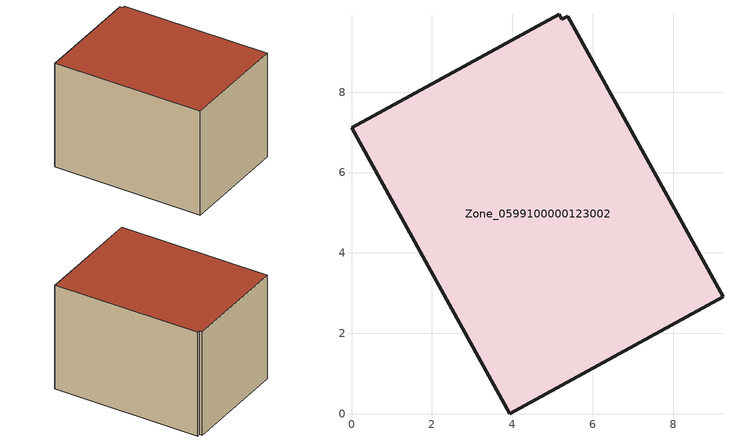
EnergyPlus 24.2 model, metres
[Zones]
Zone_0599100000123002
 floor ground (C_G): 3.93,0 0,7.12 5.17,9.94 5.24,9.81 5.38,9.89 9.24,2.91 z0
 wall outside (C_F): 3.93,0 9.24,2.91 5.38,9.89 5.24,9.81 5.17,9.94 0,7.12 3.93,0 z0:5.87
 roof outside (C_R): 0,7.12 3.93,0 9.24,2.91 5.38,9.89 5.24,9.81 5.17,9.94 z5.87
[BUILDING]
Pand.0599100000123002: North Axis=0; Terrain=City; Loads Convergence Tolerance Value=0.04; Temperature Convergence Tolerance Value=0.4; Solar Distribution=FullExterior; Maximum Number of Warmup Days=25; Minimum Number of Warmup Days=1
[Site:Location]
Rotterdam.The.Hague.AP_ZH_NLD Design_Conditions: Latitude=51.96; Longitude=4.45; Time Zone=1; Elevation=-4.5
[SITE:GROUNDTEMPERATURE:BUILDINGSURFACE]
18, 18, 18, 18, 18, 18, 18, 18, 18, 18, 18, 18
[MATERIAL] Thermal Absorptance=0.9; Solar Absorptance=0.7; Visible Absorptance=0.7
Name | Roughness | Thickness | Conductivity | Density | Specific Heat
G.TI.1946-1964 | MediumSmooth | 0.15 | 1 | 540 | 1210
F.TI.1946-1964 | Rough | 0.3 | 0.857143 | 1920 | 840
R.TI.1946-1964 | MediumRough | 0.2 | 0.277778 | 1500 | 1000
[CONSTRUCTION]
C_G: G.TI.1946-1964
C_F: F.TI.1946-1964
C_R: R.TI.1946-1964
[ZONE]
Zone_0599100000123002: Type=1; Multiplier=1; Ceiling Height=Autocalculate; Volume=Autocalculate; Floor Area=autocalculate; Part of Total Floor Area=Yes
[ZONEINFILTRATION:DESIGNFLOWRATE]
Infil_Zone_0599100000123002: Zone or ZoneList or Space or SpaceList=Zone_0599100000123002; Schedule=AlwaysOn; Design Flow Rate Calculation Method=Flow/Area; Flow Rate per Floor Area=0.003; Constant Term Coefficient=1; Temperature Term Coefficient=0; Velocity Term Coefficient=0; Velocity Squared Term Coefficient=0
[HVACTEMPLATE:ZONE:IDEALLOADSAIRSYSTEM]
Zone_0599100000123002: Maximum Heating Supply Air Temperature=50; Minimum Cooling Supply Air Temperature=13; Maximum Heating Supply Air Humidity Ratio=0.0156; Minimum Cooling Supply Air Humidity Ratio=0.0077; Heating Limit=NoLimit; Cooling Limit=NoLimit; Dehumidification Control Type=ConstantSensibleHeatRatio; Cooling Sensible Heat Ratio=0.7; Dehumidification Setpoint=60; Humidification Control Type=None; Humidification Setpoint=30; Outdoor Air Method=None; Outdoor Air Flow Rate per Person=0.00944; Outdoor Air Flow Rate per Zone Floor Area=0; Outdoor Air Flow Rate per Zone=0; Demand Controlled Ventilation Type=None; Outdoor Air Economizer Type=NoEconomizer; Heat Recovery Type=None; Sensible Heat Recovery Effectiveness=0.7; Latent Heat Recovery Effectiveness=0.65
[ZONECONTROL:THERMOSTAT]
ThermostatControl_Zone_0599100000123002: Zone or ZoneList=Zone_0599100000123002; Control Type Schedule=DualSetpointControlType; Control 1=Thermostat_Zone_0599100000123002; Temperature Difference Between Cutout And Setpoint=0
[THERMOSTATSETPOINT:DUALSETPOINT]
Thermostat_Zone_0599100000123002: Heating Setpoint Temperature Schedule=HeatingSetpoint_Zone_0599100000123002; Cooling Setpoint Temperature Schedule=CoolingSetpoint_Zone_0599100000123002
[SCHEDULE:COMPACT]
HeatingSetpoint_Zone_0599100000123002: Through: 12/31, For: AllDays, Until: 24:00, 21
CoolingSetpoint_Zone_0599100000123002: Through: 12/31, For: AllDays, Until: 24:00, 24
DualSetpointControlType: Through: 12/31, For: AllDays, Until: 24:00, 4
AlwaysOn: Through: 12/31, For: AllDays, Until: 24:00, 1
